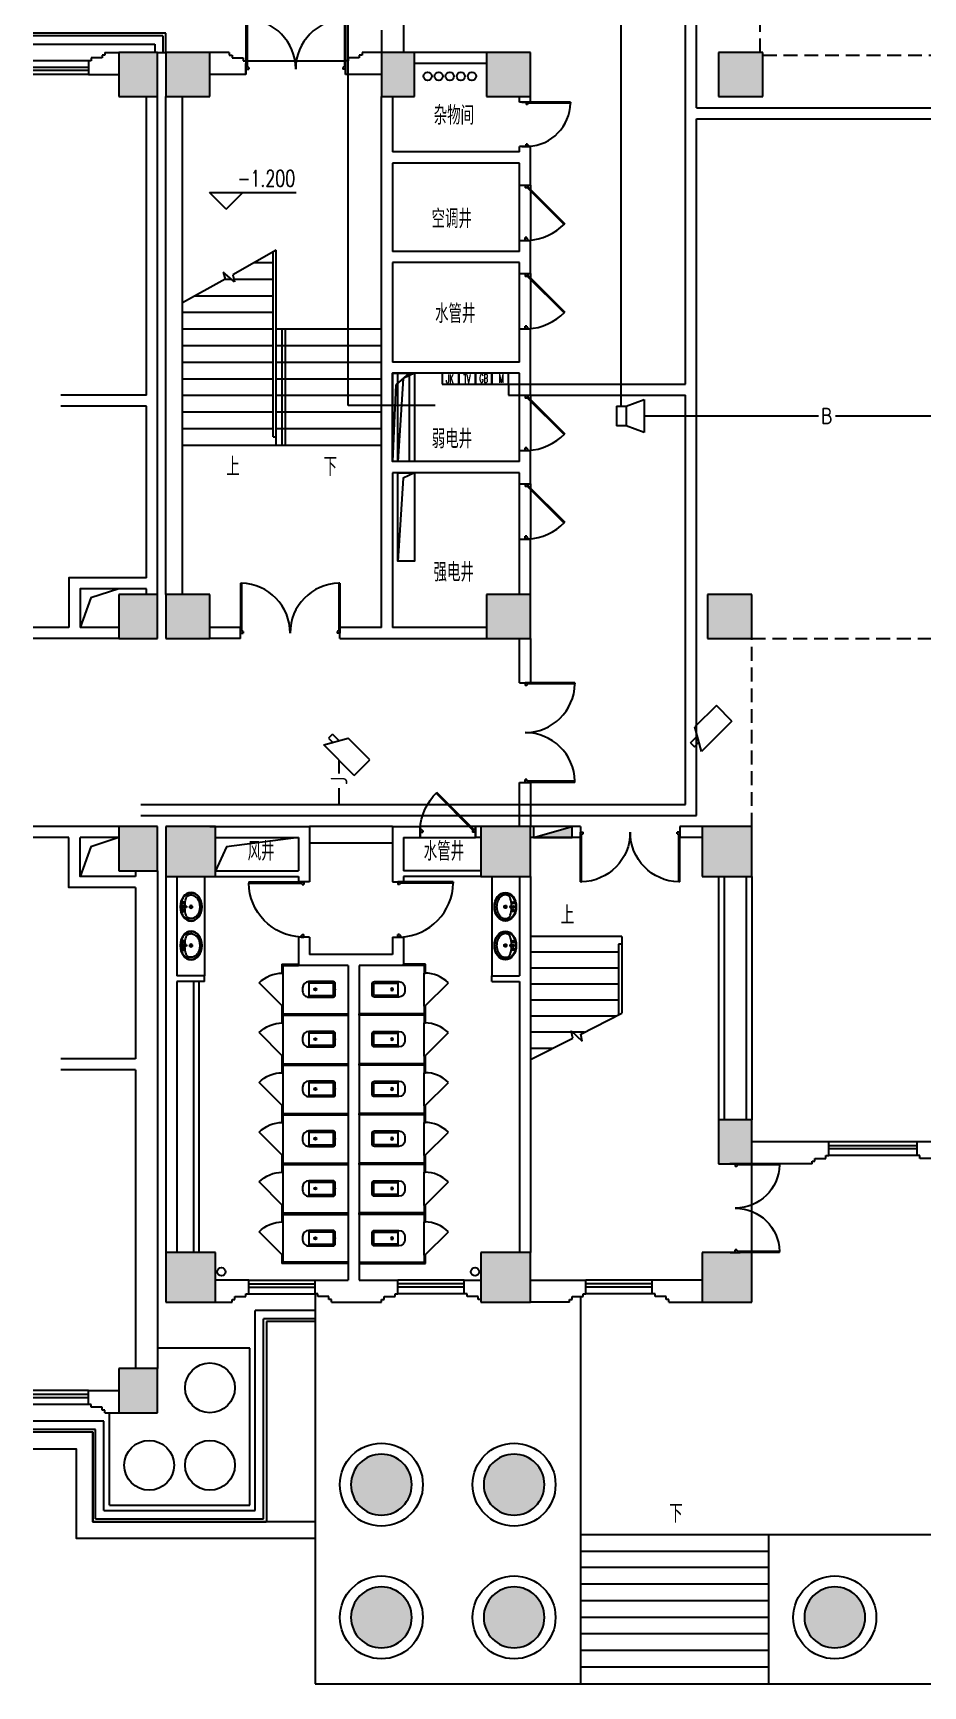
# Model space of a CAD drawing. Extents: x 190999 to 834799, y -200814 to 215286.
# Drawn here: x 686949 to 703043, y 56064 to 85954 of the extents above; entities that cross this region are included whole.
import ezdxf
from ezdxf.enums import TextEntityAlignment as Align

# ---------------------------------------------------------------- set-up
doc = ezdxf.new("R2010")
doc.units = 0
doc.header["$LTSCALE"] = 1000
doc.header["$MEASUREMENT"] = 0
doc.linetypes.add('HIDDEN', pattern=[0.375, 0.25, -0.125])
for name, color, linetype in [('00-EQUIP', 3, 'Continuous'), ('00-SIG_TEXT', 7, 'Continuous'), ('00-WIRE-4', 6, 'Continuous'), ('A-卫生间', 250, 'Continuous'), ('A-墙线', 2, 'Continuous'), ('A-外包装修', 250, 'Continuous'), ('A-外窗', 145, 'Continuous'), ('A-门', 167, 'Continuous'), ('COLUMN', 2, 'Continuous'), ('DIM_ELEV', 3, 'Continuous'), ('DIM_SYMB', 3, 'Continuous'), ('EQUIP_消火栓', 6, 'Continuous'), ('PUB_HATCH', 250, 'Continuous'), ('PUB_TEXT', 7, 'Continuous'), ('STAIR', 5, 'Continuous'), ('屋面排水', 7, 'Continuous'), ('房间名称', 7, 'Continuous'), ('桥架', 1, 'Continuous'), ('洞口线', 177, 'Continuous'), ('电井开洞', 6, 'Continuous'), ('雨水管', 3, 'Continuous')]:
    doc.layers.add(name, color=color, linetype=linetype)
doc.styles.add('-GBCBIGGBENOR', font='GBENOR.shx', dxfattribs={"bigfont": 'GBCBIG.shx'})
doc.styles.add('_COMPLEX', font='COMPLEX.shx', dxfattribs={"width": 0.5})
doc.styles.add('_TCH_DIM', font='SIMPLEX', dxfattribs={"bigfont": 'GBCBIG'})
doc.styles.get("Standard").update_dxf_attribs({"font": 'simhei.ttf'})

# ---------------------------------------------------------------- blocks, each defined once
blk = doc.blocks.new('lt1f')
at = {"layer": 'STAIR'}
for p, q in [((1690, 1950), (1825, 1950)), ((1690, 1950), (1690, 300)), ((1825, 1950), (3076, 1950)), ((1825, 1950), (3076, 1950)), ((1825, 1950), (1825, 1890)), ((1825, 1890), (3107, 1890)), ((1970, 1890), (1970, 300)), ((2260, 1890), (2260, 300)), ((2550, 1890), (2550, 300)), ((2840, 1890), (2840, 300)), ((3454, 1205), (3076, 1950)), ((3130, 1844), (3130, 300)), ((3394, 1035), (3578, 1231)), ((3420, 1273), (3420, 1062)), ((3578, 1231), (3454, 1205)), ((3527, 1063), (3394, 1035)), ((3420, 1040), (3420, 300)), ((3914, 300), (3527, 1063)), ((3710, 701), (3710, 300)), ((1690, 300), (3914, 300))]:
    blk.add_line(p, q, dxfattribs=at)
blk = doc.blocks.new('m1800')
at = {"layer": 'A-墙线'}
for p, q in [((-900, -100), (-900, 100)), ((900, -100), (900, 100))]:
    blk.add_line(p, q, dxfattribs=at)
at = {"layer": 'A-门'}
for p, q in [((-900, 900), (-900, 0)), ((-900, 900), (-880, 900)), ((-880, 900), (-880, 50)), ((880, 900), (880, 50)), ((900, 900), (880, 900)), ((900, 900), (900, 0)), ((-900, 50), (-870, 50)), ((-900, 0), (-850, 0)), ((-870, 50), (-870, 30)), ((-870, 30), (-850, 30)), ((-850, 30), (-850, 0)), ((850, 30), (850, 0)), ((870, 30), (850, 30)), ((900, 0), (850, 0)), ((870, 50), (870, 30)), ((900, 50), (870, 50))]:
    blk.add_line(p, q, dxfattribs=at)
for centre, start, end in [((-900, 0), 0, 88.7267), ((900, 0), 91.2733, 180)]:
    blk.add_arc(centre, 900, start, end, dxfattribs=at)
blk = doc.blocks.new('m1000')
at = {"layer": 'A-墙线'}
for p, q in [((0, 0), (0, 200)), ((1000, 0), (1000, 200))]:
    blk.add_line(p, q, dxfattribs=at)
at = {"layer": 'A-门'}
for p, q in [((0, 1100), (0, 100)), ((0, 1100), (20, 1100)), ((20, 1100), (20, 150)), ((0, 150), (30, 150)), ((0, 100), (50, 100)), ((30, 150), (30, 130)), ((30, 130), (50, 130)), ((50, 130), (50, 100)), ((950, 130), (950, 100)), ((970, 130), (950, 130)), ((1000, 100), (950, 100)), ((970, 150), (970, 130)), ((1000, 150), (970, 150)), ((1000, 150), (1000, 100))]:
    blk.add_line(p, q, dxfattribs=at)
blk.add_arc((0, 100), 1000, 2.866, 88.854, dxfattribs=at)
blk = doc.blocks.new('手盆')
at = {"layer": 'A-卫生间'}
for p, q in [((113, 12), (46, 16)), ((160, 0), (235, 0)), ((198, -37), (198, 38)), ((113, -11), (46, -16))]:
    blk.add_line(p, q, dxfattribs=at)
for centre, major_axis, ratio, start_param, end_param in [((198, 0), (0, 259), 0.763797, 3.141593, 9.424778), ((194, 0), (0, 259), 0.413212, 0.351725, 1.519021), ((106, 0), (0, 13.9), 0.9, 3.760941, 5.663837), ((194, 0), (0, 259), 0.413212, 1.620217, 2.789865)]:
    blk.add_ellipse(centre, major_axis=major_axis, ratio=ratio, start_param=start_param, end_param=end_param, dxfattribs=at)
for centre, major_axis in [((46, 0), (0, 15.8)), ((56, 71), (0, 20.6)), ((56, 71), (0, 15.6)), ((198, 0), (0, 23.4)), ((56, -71), (0, 20.6)), ((56, -71), (0, 15.6))]:
    blk.add_ellipse(centre, major_axis=major_axis, ratio=0.9, dxfattribs=at)
for points, knots in [([(198, -249), (204, -249), (211, -249), (228, -246), (239, -243), (260, -236), (270, -231), (290, -218), (299, -211), (317, -194), (325, -185), (340, -164), (347, -153), (360, -129), (365, -116), (374, -90), (378, -76), (383, -48), (385, -34), (387, -5), (387, 9), (385, 38), (383, 52), (377, 80), (373, 94), (364, 120), (358, 133), (345, 156), (338, 167), (323, 187), (314, 197), (296, 213), (287, 220), (267, 232), (257, 237), (236, 244), (225, 247), (204, 249), (193, 249), (171, 247), (161, 245), (140, 237), (129, 232), (110, 221), (100, 213), (82, 197), (74, 188), (58, 168), (51, 157), (38, 133), (32, 121), (23, 95), (19, 81), (13, 53), (11, 39), (9, 10), (9, -4), (10, -33), (12, -47), (18, -75), (21, -89), (30, -115), (36, -128), (48, -152), (55, -163), (70, -184), (78, -193), (96, -210), (105, -218), (125, -230), (135, -235), (156, -243), (167, -246), (184, -249), (191, -249), (198, -249)], [0, 0, 0, 0, 0.105369, 0.105369, 0.278747, 0.278747, 0.452125, 0.452125, 0.625504, 0.625504, 0.798882, 0.798882, 0.97226, 0.97226, 1.145639, 1.145639, 1.319017, 1.319017, 1.492395, 1.492395, 1.665774, 1.665774, 1.839152, 1.839152, 2.01253, 2.01253, 2.185909, 2.185909, 2.359287, 2.359287, 2.532665, 2.532665, 2.706044, 2.706044, 2.879422, 2.879422, 3.0528, 3.0528, 3.226179, 3.226179, 3.399557, 3.399557, 3.572935, 3.572935, 3.746313, 3.746313, 3.919692, 3.919692, 4.09307, 4.09307, 4.266448, 4.266448, 4.439827, 4.439827, 4.613205, 4.613205, 4.786583, 4.786583, 4.959962, 4.959962, 5.13334, 5.13334, 5.306718, 5.306718, 5.480097, 5.480097, 5.653475, 5.653475, 5.826853, 5.826853, 6.000232, 6.000232, 6.17361, 6.17361, 6.283185, 6.283185, 6.283185, 6.283185]), ([(119, -185), (121, -187), (123, -188), (130, -193), (135, -196), (146, -202), (152, -205), (163, -209), (169, -210), (180, -213), (186, -214), (194, -214), (196, -214), (198, -214), (204, -214), (209, -214), (222, -212), (229, -210), (241, -206), (245, -204), (254, -200), (259, -197), (269, -191), (275, -187), (286, -178), (291, -173), (300, -162), (304, -158), (314, -145), (319, -137), (327, -123), (329, -118), (334, -107), (336, -101), (341, -89), (343, -83), (346, -71), (348, -64), (351, -49), (352, -40), (354, -22), (355, -13), (355, 5), (355, 14), (354, 32), (352, 41), (349, 58), (348, 66), (343, 81), (341, 89), (335, 104), (332, 111), (326, 125), (322, 132), (314, 144), (310, 150), (301, 162), (296, 167), (287, 177), (281, 181), (272, 189), (267, 192), (256, 199), (250, 202), (238, 207), (233, 209), (223, 211), (217, 212), (205, 214), (198, 214), (186, 213), (181, 213), (171, 211), (166, 210), (151, 205), (141, 200), (128, 191), (123, 188), (119, 185)], [5.740897, 5.740897, 5.740897, 5.740897, 5.780874, 5.780874, 5.896829, 5.896829, 6.012784, 6.012784, 6.128739, 6.128739, 6.240697, 6.240697, 6.283185, 6.283185, 6.283185, 6.399826, 6.399826, 6.5409, 6.5409, 6.634, 6.634, 6.7271, 6.7271, 6.852188, 6.852188, 6.977276, 6.977276, 7.077377, 7.077377, 7.229977, 7.229977, 7.317389, 7.317389, 7.404801, 7.404801, 7.497094, 7.497094, 7.589386, 7.589386, 7.712334, 7.712334, 7.835281, 7.835281, 7.958228, 7.958228, 8.081175, 8.081175, 8.194983, 8.194983, 8.30879, 8.30879, 8.422598, 8.422598, 8.537599, 8.537599, 8.6526, 8.6526, 8.767602, 8.767602, 8.884432, 8.884432, 8.982435, 8.982435, 9.119467, 9.119467, 9.224191, 9.224191, 9.328914, 9.328914, 9.470087, 9.470087, 9.571187, 9.571187, 9.672288, 9.672288, 9.874489, 9.874489, 9.967059, 9.967059, 9.967059, 9.967059])]:
    blk.add_open_spline(points, degree=3, knots=knots, dxfattribs=at)
blk.add_point((46, 0), dxfattribs=at)
blk = doc.blocks.new('bfm01')
at = {"layer": 'A-墙线'}
for p, q in [((-200, 0), (0, 0)), ((-200, -1000), (0, -1000))]:
    blk.add_line(p, q, dxfattribs=at)
at = {"layer": 'A-门'}
for p, q in [((-200, -1000), (-200, 0)), ((-100, 0), (-100, -50)), ((-70, -50), (-100, -50)), ((-50, -30), (-70, -30)), ((-70, -30), (-70, -50)), ((-64, -44), (-50, -30)), ((-64, -44), (603, -711)), ((-50, 0), (-50, -30)), ((-50, -30), (617, -697)), ((0, 0), (0, -1000)), ((-70, -950), (-100, -950)), ((-100, -1000), (-100, -950)), ((-50, -1000), (-100, -1000)), ((-70, -970), (-70, -950)), ((-50, -970), (-70, -970)), ((-50, -1000), (-50, -970))]:
    blk.add_line(p, q, dxfattribs=at)
blk.add_arc((-100, 0), 1000, 272.866, 315.8103, dxfattribs=at)
blk = doc.blocks.new('$TwtSys$00000434')
for p, q in [((-0.5, 0.5), (-0.5, -0.5)), ((-0.5, -0.5), (0.5, 0.5)), ((0.5, 0.5), (-0.5, 0.5)), ((0.5, -0.5), (0.5, 0.5)), ((-0.5, -0.5), (0.5, -0.5))]:
    blk.add_line(p, q)
blk.add_solid([(0.5, -0.5), (0.5, 0.5), (-0.5, -0.5)])
blk = doc.blocks.new('$lvtry$00000200')
for p, q in [((-140, -40, 0), (-140, -480, 0)), ((-110, -40, 0), (-110, -470, 0)), ((100, 0, 0), (-100, 0, 0)), ((100, -30, 0), (-100, -30, 0)), ((110, -470, 0), (110, -40, 0)), ((140, -480, 0), (140, -40, 0)), ((140, -470, 0), (-140, -470, 0)), ((-30, -590, 0), (30, -590, 0))]:
    blk.add_line(p, q)
blk.add_circle((0, -359, 0), 20)
for centre, radius, start, end in [((-100, -40, 0), 40, 90, 180), ((-100, -40, 0), 10, 90, 180), ((100, -40, 0), 40, 0, 90), ((100, -40, 0), 10, 0, 90), ((-30, -480, 0), 110, 180, 270), ((30, -480, 0), 110, 270, 0)]:
    blk.add_arc(centre, radius, start, end)
blk.add_point((0, 0))
blk = doc.blocks.new('$DorLib2D$00000114')
at = {"color": 0}
blk.add_line((0.5, 0), (-0.207, 0.707), dxfattribs=at)
blk.add_arc((0.5, 0), 1, 135, 180, dxfattribs=at)
blk = doc.blocks.new('_LINKPT1')
at = {"color": 0}
blk.add_line((0, 0), (0, 0), dxfattribs=at)
blk = doc.blocks.new('_I71UQN')
for p, q in [((-0.837, 0.1), (-0.609, 0.1)), ((-0.837, -0.1), (-0.837, 0.1)), ((-0.78, 0.4), (-0.323, -0.4)), ((0.78, 0.4), (-0.78, 0.4)), ((0.78, 0.4), (0.78, -0.4)), ((-0.837, -0.1), (-0.494, -0.1)), ((0.78, -0.4), (-0.323, -0.4))]:
    blk.add_line(p, q)
at = {"xscale": 0.002, "yscale": 0.002, "zscale": 0.002}
for p in [(0, 0.4), (0.78, 0), (0, -0.4)]:
    blk.add_blockref('_LINKPT1', p, dxfattribs=at)
at = {"flags": 9}
blk.add_attdef('A', (0, 0), '', height=0.00002, dxfattribs=at)
blk = doc.blocks.new('OS28WV87')
for p, q in [((0.35, 0.35), (1, 0.6)), ((1, 0.6), (1, -0.6)), ((0, 0.35), (0, -0.35)), ((0, 0.35), (0.35, 0.35)), ((0.35, 0.35), (0.35, -0.35)), ((0.35, -0.35), (0, -0.35)), ((1, -0.6), (0.35, -0.35))]:
    blk.add_line(p, q)
at = {"xscale": 0.002, "yscale": 0.002, "zscale": 0.002}
for p in [(0, 0), (0.175, 0.35), (1, 0), (0.175, -0.35)]:
    blk.add_blockref('_LINKPT1', p, dxfattribs=at)
at = {"flags": 9}
blk.add_attdef('A', (0, 0), '', height=0.00002, dxfattribs=at)
blk = doc.blocks.new('A$C7B8A24CE')
at = {"layer": '桥架'}
for p, q in [((300, 1600), (64, 1388)), ((64, 1388), (0, 0))]:
    blk.add_line(p, q, dxfattribs=at)
blk.add_lwpolyline([(300, 0), (0, 0), (0, 1600), (300, 1600)], close=True, dxfattribs=at)

msp = doc.modelspace()

# ---------------------------------------------------------------- hatches: boundary and pattern name
at = {"layer": 'PUB_HATCH'}
for points in [[(689198.5, 85603.7), (688498.5, 85603.7), (688498.5, 84803.7), (689198.5, 84803.7)], [(690148.5, 85603.7), (689348.5, 85603.7), (689348.5, 84803.7), (690148.5, 84803.7)], [(693848.5, 85603.7), (693248.5, 85603.7), (693248.5, 84803.7), (693848.5, 84803.7)], [(695948.5, 85603.7), (695148.5, 85603.7), (695148.5, 84803.7), (695948.5, 84803.7)], [(700148.5, 85603.7), (699348.5, 85603.7), (699348.5, 84803.7), (700148.5, 84803.7)], [(689198.5, 75803.7), (688498.5, 75803.7), (688498.5, 75003.7), (689198.5, 75003.7)], [(690148.5, 75803.7), (689348.5, 75803.7), (689348.5, 75003.7), (690148.5, 75003.7)], [(695948.5, 75803.7), (695148.5, 75803.7), (695148.5, 75003.7), (695948.5, 75003.7)], [(699948.5, 75003.7), (699948.5, 75803.7), (699148.5, 75803.7), (699148.5, 75003.7)], [(689198.5, 71603.7), (688498.5, 71603.7), (688498.5, 70803.7), (689198.5, 70803.7)], [(690248.5, 71603.7), (689348.5, 71603.7), (689348.5, 70703.7), (690248.5, 70703.7)], [(695948.5, 71603.7), (695048.5, 71603.7), (695048.5, 70703.7), (695948.5, 70703.7)], [(699948.5, 71603.7), (699048.5, 71603.7), (699048.5, 70703.7), (699948.5, 70703.7)], [(699948.5, 66303.7), (699348.5, 66303.7), (699348.5, 65503.7), (699948.5, 65503.7)], [(690248.5, 63903.7), (689348.5, 63903.7), (689348.5, 63003.7), (690248.5, 63003.7)], [(695948.5, 63903.7), (695048.5, 63903.7), (695048.5, 63003.7), (695948.5, 63003.7)], [(699948.5, 63903.7), (699048.5, 63903.7), (699048.5, 63003.7), (699948.5, 63003.7)], [(689198.5, 61803.7), (688498.5, 61803.7), (688498.5, 61003.7), (689198.5, 61003.7)], [(692698.5, 59703.7, 1), (693798.5, 59703.7, 1)], [(696198.5, 59703.7, 1), (695098.5, 59703.7, 1)], [(692698.5, 57303.7, 1), (693798.5, 57303.7, 1)], [(695098.5, 57303.7, 1), (696198.5, 57303.7, 1)], [(700898.5, 57303.7, 1), (701998.5, 57303.7, 1)]]:
    msp.add_hatch(color=256, dxfattribs=at).paths.add_polyline_path(points)

# ---------------------------------------------------------------- linework, layer by layer
at = {"layer": '00-EQUIP'}
for points in [[(694348.5, 79603.7), (694648.5, 79603.7), (694648.5, 79803.7), (694348.5, 79803.7)], [(694648.5, 79603.7), (694948.5, 79603.7), (694948.5, 79803.7), (694648.5, 79803.7)], [(694948.5, 79603.7), (695248.5, 79603.7), (695248.5, 79803.7), (694948.5, 79803.7)], [(695248.5, 79603.7), (695548.5, 79603.7), (695548.5, 79803.7), (695248.5, 79803.7)]]:
    msp.add_lwpolyline(points, close=True, dxfattribs=at)
at = {"layer": '00-WIRE-4'}
for p, q in [((692648.5, 79221.3), (692648.5, 87773.7)), ((697586, 79203.7), (697586, 86433.8)), ((694222.6, 79221.3), (692648.5, 79221.3)), ((701154.1, 79028.7), (697998.5, 79028.7)), ((704136, 79028.7), (701459.1, 79028.7)), ((692481.9, 72803.7), (692481.9, 72565.6)), ((692481.9, 72300.3), (692481.9, 72003.7))]:
    msp.add_line(p, q, dxfattribs=at)
at = {"layer": 'A-卫生间', "linetype": 'HIDDEN'}
for p, q in [((700098.5, 85603.7), (700098.5, 91803.7)), ((700148.5, 85553.7), (704520.6, 85553.7)), ((699948.5, 71603.7), (699948.5, 75003.7)), ((699948.5, 75003.7), (704520.6, 75003.7))]:
    msp.add_line(p, q, dxfattribs=at)
at = {"layer": 'A-卫生间'}
for p, q in [((693448.5, 71603.7), (691948.5, 71603.7)), ((693448.5, 71303.7), (691948.5, 71303.7)), ((690048.5, 70703.7), (690048.5, 68903.7)), ((695248.5, 70703.7), (695248.5, 68903.7)), ((691448.5, 69116.2), (691448.5, 68953.7)), ((691448.5, 69116.2), (691748.5, 69116.2)), ((691473.5, 68953.7), (691473.5, 69091.2)), ((691473.5, 69091.2), (691748.5, 69091.2)), ((691748.5, 69116.2), (691748.5, 69091.2)), ((694048.5, 69116.2), (693648.5, 69116.2)), ((693648.5, 69091.2), (693648.5, 69116.2)), ((694023.5, 69091.2), (693648.5, 69091.2)), ((694023.5, 69091.2), (694023.5, 68953.7)), ((694048.5, 68953.7), (694048.5, 69116.2)), ((689848.5, 68803.7), (689848.5, 63903.7)), ((689948.5, 68803.7), (689948.5, 63903.7)), ((691448.5, 68953.7), (691473.5, 68953.7)), ((694023.5, 68953.7), (694048.5, 68953.7)), ((691473.5, 68353.7), (691448.5, 68353.7)), ((691448.5, 68353.7), (691448.5, 68191.2)), ((691448.5, 68191.2), (691448.5, 68053.7)), ((691473.5, 68216.2), (691473.5, 68353.7)), ((691473.5, 68216.2), (692648.5, 68216.2)), ((691473.5, 68053.7), (691473.5, 68191.2)), ((691473.5, 68191.2), (692648.5, 68191.2)), ((692648.5, 68216.2), (692648.5, 68191.2)), ((694023.5, 68216.2), (692848.5, 68216.2)), ((692848.5, 68191.2), (692848.5, 68216.2)), ((694023.5, 68191.2), (692848.5, 68191.2)), ((694048.5, 68353.7), (694023.5, 68353.7)), ((694023.5, 68353.7), (694023.5, 68216.2)), ((694023.5, 68191.2), (694023.5, 68053.7)), ((694048.5, 68191.2), (694048.5, 68353.7)), ((694048.5, 68053.7), (694048.5, 68191.2)), ((691448.5, 68053.7), (691473.5, 68053.7)), ((694023.5, 68053.7), (694048.5, 68053.7)), ((691473.5, 67453.7), (691448.5, 67453.7)), ((691448.5, 67453.7), (691448.5, 67291.2)), ((691448.5, 67291.2), (691448.5, 67153.7)), ((691473.5, 67316.2), (691473.5, 67453.7)), ((691473.5, 67316.2), (692648.5, 67316.2)), ((691473.5, 67153.7), (691473.5, 67291.2)), ((691473.5, 67291.2), (692648.5, 67291.2)), ((692648.5, 67316.2), (692648.5, 67291.2)), ((694023.5, 67316.2), (692848.5, 67316.2)), ((692848.5, 67291.2), (692848.5, 67316.2)), ((694023.5, 67291.2), (692848.5, 67291.2)), ((694048.5, 67453.7), (694023.5, 67453.7)), ((694023.5, 67453.7), (694023.5, 67316.2)), ((694023.5, 67291.2), (694023.5, 67153.7)), ((694048.5, 67291.2), (694048.5, 67453.7)), ((694048.5, 67153.7), (694048.5, 67291.2)), ((691448.5, 67153.7), (691473.5, 67153.7)), ((694023.5, 67153.7), (694048.5, 67153.7)), ((691473.5, 66553.7), (691448.5, 66553.7)), ((691448.5, 66553.7), (691448.5, 66391.2)), ((691448.5, 66391.2), (691448.5, 66253.7)), ((691473.5, 66416.2), (691473.5, 66553.7)), ((691473.5, 66416.2), (692648.5, 66416.2)), ((691473.5, 66391.2), (692648.5, 66391.2)), ((691473.5, 66253.7), (691473.5, 66391.2)), ((692648.5, 66416.2), (692648.5, 66391.2)), ((694023.5, 66416.2), (692848.5, 66416.2)), ((692848.5, 66391.2), (692848.5, 66416.2)), ((694023.5, 66391.2), (692848.5, 66391.2)), ((694048.5, 66553.7), (694023.5, 66553.7)), ((694023.5, 66553.7), (694023.5, 66416.2)), ((694023.5, 66391.2), (694023.5, 66253.7)), ((694048.5, 66391.2), (694048.5, 66553.7)), ((694048.5, 66253.7), (694048.5, 66391.2)), ((691448.5, 66253.7), (691473.5, 66253.7)), ((694023.5, 66253.7), (694048.5, 66253.7)), ((691473.5, 65653.7), (691448.5, 65653.7)), ((691448.5, 65653.7), (691448.5, 65491.2)), ((691448.5, 65491.2), (691448.5, 65353.7)), ((691473.5, 65516.2), (691473.5, 65653.7)), ((691473.5, 65516.2), (692648.5, 65516.2)), ((691473.5, 65491.2), (692648.5, 65491.2)), ((691473.5, 65353.7), (691473.5, 65491.2)), ((692648.5, 65516.2), (692648.5, 65491.2)), ((694023.5, 65516.2), (692848.5, 65516.2)), ((692848.5, 65491.2), (692848.5, 65516.2)), ((694023.5, 65491.2), (692848.5, 65491.2)), ((694048.5, 65653.7), (694023.5, 65653.7)), ((694023.5, 65653.7), (694023.5, 65516.2)), ((694023.5, 65491.2), (694023.5, 65353.7)), ((694048.5, 65491.2), (694048.5, 65653.7)), ((694048.5, 65353.7), (694048.5, 65491.2)), ((691448.5, 65353.7), (691473.5, 65353.7)), ((694023.5, 65353.7), (694048.5, 65353.7)), ((691473.5, 64753.7), (691448.5, 64753.7)), ((691448.5, 64753.7), (691448.5, 64591.2)), ((691448.5, 64591.2), (691448.5, 64453.7)), ((691473.5, 64616.2), (691473.5, 64753.7)), ((691473.5, 64616.2), (692648.5, 64616.2)), ((691473.5, 64453.7), (691473.5, 64591.2)), ((691473.5, 64591.2), (692648.5, 64591.2)), ((692648.5, 64616.2), (692648.5, 64591.2)), ((694023.5, 64616.2), (692848.5, 64616.2)), ((692848.5, 64591.2), (692848.5, 64616.2)), ((694023.5, 64591.2), (692848.5, 64591.2)), ((694048.5, 64753.7), (694023.5, 64753.7)), ((694023.5, 64753.7), (694023.5, 64616.2)), ((694023.5, 64591.2), (694023.5, 64453.7)), ((694048.5, 64591.2), (694048.5, 64753.7)), ((694048.5, 64453.7), (694048.5, 64591.2)), ((691448.5, 64453.7), (691473.5, 64453.7)), ((694023.5, 64453.7), (694048.5, 64453.7)), ((691473.5, 63853.7), (691448.5, 63853.7)), ((691448.5, 63853.7), (691448.5, 63703.7)), ((692648.5, 63703.7), (691448.5, 63703.7)), ((691473.5, 63728.7), (691473.5, 63853.7)), ((692648.5, 63728.7), (691473.5, 63728.7)), ((692648.5, 63703.7), (692648.5, 63728.7)), ((692848.5, 63728.7), (694023.5, 63728.7)), ((692848.5, 63728.7), (692848.5, 63703.7)), ((692848.5, 63703.7), (694048.5, 63703.7)), ((694048.5, 63853.7), (694023.5, 63853.7)), ((694023.5, 63853.7), (694023.5, 63728.7)), ((694048.5, 63703.7), (694048.5, 63853.7))]:
    msp.add_line(p, q, dxfattribs=at)
at = {"layer": 'A-墙线'}
for p, q in [((693648.5, 86303.7), (693648.5, 85603.7)), ((693248.5, 86003.7), (693248.5, 85603.7)), ((687998.5, 85503.7), (687998.5, 85453.7)), ((688198.5, 85503.7), (687998.5, 85503.7)), ((688198.5, 85553.7), (688198.5, 85503.7)), ((688248.5, 85553.7), (688198.5, 85553.7)), ((688248.5, 85603.7), (688498.5, 85603.7)), ((688248.5, 85603.7), (688248.5, 85553.7)), ((690498.5, 85603.7), (690148.5, 85603.7)), ((690498.5, 85603.7), (690498.5, 85553.7)), ((690498.5, 85553.7), (690548.5, 85553.7)), ((690548.5, 85553.7), (690548.5, 85503.7)), ((690548.5, 85503.7), (690748.5, 85503.7)), ((690748.5, 85503.7), (690748.5, 85453.7)), ((692848.5, 85503.7), (692648.5, 85503.7)), ((692648.5, 85503.7), (692648.5, 85453.7)), ((692848.5, 85553.7), (692848.5, 85503.7)), ((692898.5, 85553.7), (692848.5, 85553.7)), ((693248.5, 85603.7), (692898.5, 85603.7)), ((692898.5, 85603.7), (692898.5, 85553.7)), ((695148.5, 85603.7), (693848.5, 85603.7)), ((687998.5, 85453.7), (687948.5, 85453.7)), ((687948.5, 85453.7), (687948.5, 85203.7)), ((687948.5, 85203.7), (688498.5, 85203.7)), ((690798.5, 85203.7), (690148.5, 85203.7)), ((690748.5, 85453.7), (690798.5, 85453.7)), ((690798.5, 85453.7), (690798.5, 85203.7)), ((692648.5, 85453.7), (692598.5, 85453.7)), ((692598.5, 85453.7), (692598.5, 85203.7)), ((693248.5, 85203.7), (692598.5, 85203.7)), ((695148.5, 85403.7), (693848.5, 85403.7)), ((688998.5, 79403.7), (688998.5, 84803.7)), ((689198.5, 75803.7), (689198.5, 84803.7)), ((689348.5, 75803.7), (689348.5, 84803.7)), ((689648.5, 75803.7), (689648.5, 84803.7)), ((693248.5, 75203.7), (693248.5, 84803.7)), ((693448.5, 84803.7), (693448.5, 83803.7)), ((695748.5, 84703.7), (695748.5, 84803.7)), ((695948.5, 84703.7), (695748.5, 84703.7)), ((695948.5, 84703.7), (695948.5, 84803.7)), ((695748.5, 83803.7), (693448.5, 83803.7)), ((695748.5, 83803.7), (695748.5, 83903.7)), ((695948.5, 83903.7), (695748.5, 83903.7)), ((695948.5, 83203.7), (695948.5, 83903.7)), ((693448.5, 83603.7), (693448.5, 82003.7)), ((695748.5, 83603.7), (693448.5, 83603.7)), ((695748.5, 83203.7), (695748.5, 83603.7)), ((695748.5, 82003.7), (695748.5, 82203.7)), ((695948.5, 81603.7), (695948.5, 82203.7)), ((695748.5, 82003.7), (693448.5, 82003.7)), ((693448.5, 81803.7), (693448.5, 80003.7)), ((695748.5, 81803.7), (693448.5, 81803.7)), ((695748.5, 81603.7), (695748.5, 81803.7)), ((695748.5, 80003.7), (695748.5, 80603.7)), ((695948.5, 79403.7), (695948.5, 80603.7)), ((695748.5, 80003.7), (693448.5, 80003.7)), ((693448.5, 79803.7), (693448.5, 78203.7)), ((695748.5, 79803.7), (693448.5, 79803.7)), ((695748.5, 79403.7), (695748.5, 79803.7)), ((688998.5, 79403.7), (687448.5, 79403.7)), ((688998.5, 79203.7), (687448.5, 79203.7)), ((688998.5, 76103.7), (688998.5, 79203.7)), ((695748.5, 78203.7), (695748.5, 78403.7)), ((695948.5, 77803.7), (695948.5, 78403.7)), ((695748.5, 78203.7), (693448.5, 78203.7)), ((693448.5, 78003.7), (693448.5, 75203.7)), ((695748.5, 78003.7), (693448.5, 78003.7)), ((695748.5, 77803.7), (695748.5, 78003.7)), ((695748.5, 75803.7), (695748.5, 76803.7)), ((695948.5, 75803.7), (695948.5, 76803.7)), ((688998.5, 75803.7), (688998.5, 75903.7)), ((687598.5, 75203.7), (686948.5, 75203.7)), ((688498.5, 75203.7), (687798.5, 75203.7)), ((690698.5, 75203.7), (690148.5, 75203.7)), ((693248.5, 75203.7), (692498.5, 75203.7)), ((695148.5, 75203.7), (693448.5, 75203.7)), ((688498.5, 75003.7), (686948.5, 75003.7)), ((690698.5, 75003.7), (690148.5, 75003.7)), ((692498.5, 75003.7), (695148.5, 75003.7)), ((695748.5, 74203.7), (695748.5, 75003.7)), ((695948.5, 75003.7), (695948.5, 74203.7)), ((695748.5, 71603.7), (695748.5, 72403.7)), ((695948.5, 72403.7), (695948.5, 71603.7)), ((688498.5, 71603.7), (686948.5, 71603.7)), ((690148.5, 71603.7), (691948.5, 71603.7)), ((691948.5, 71603.7), (691948.5, 70603.7)), ((693448.5, 71603.7), (693448.5, 70603.7)), ((693448.5, 71603.7), (693948.5, 71603.7)), ((693948.5, 71603.7), (693948.5, 71403.7)), ((695048.5, 71603.7), (694948.5, 71603.7)), ((694948.5, 71603.7), (694948.5, 71403.7)), ((696848.5, 71603.7), (695948.5, 71603.7)), ((699048.5, 71603.7), (698648.5, 71603.7)), ((687598.5, 71403.7), (686948.5, 71403.7)), ((688498.5, 71403.7), (687798.5, 71403.7)), ((690248.5, 71403.7), (691748.5, 71403.7)), ((691748.5, 71403.7), (691748.5, 70803.7)), ((693648.5, 71403.7), (693648.5, 70803.7)), ((693648.5, 71403.7), (693948.5, 71403.7)), ((695048.5, 71403.7), (694948.5, 71403.7)), ((696848.5, 71403.7), (695948.5, 71403.7)), ((699048.5, 71403.7), (698648.5, 71403.7)), ((688798.5, 70803.7), (688798.5, 70703.7)), ((689198.5, 70803.7), (689198.5, 61803.7)), ((689348.5, 70703.7), (689348.5, 63903.7)), ((689548.5, 70703.7), (689548.5, 68903.7)), ((690248.5, 70803.7), (691748.5, 70803.7)), ((690248.5, 70703.7), (691748.5, 70703.7)), ((691748.5, 70703.7), (691748.5, 70603.7)), ((695048.5, 70803.7), (693648.5, 70803.7)), ((693648.5, 70703.7), (693648.5, 70603.7)), ((695048.5, 70703.7), (693648.5, 70703.7)), ((695748.5, 70703.7), (695748.5, 68903.7)), ((695948.5, 70703.7), (695948.5, 63903.7)), ((699348.5, 70703.7), (699348.5, 66303.7)), ((699448.5, 70703.7), (699448.5, 66303.7)), ((699848.5, 70703.7), (699848.5, 66303.7)), ((699948.5, 70703.7), (699948.5, 66303.7)), ((688798.5, 70503.7), (688798.5, 67403.7)), ((691748.5, 69603.7), (691748.5, 69091.2)), ((691948.5, 69603.7), (691948.5, 69291.2)), ((693448.5, 69603.7), (693448.5, 69291.2)), ((693648.5, 69603.7), (693648.5, 69091.2)), ((692648.5, 69091.2), (691748.5, 69091.2)), ((693448.5, 69291.2), (691948.5, 69291.2)), ((692648.5, 69091.2), (692648.5, 63403.7)), ((692848.5, 69091.2), (692848.5, 63403.7)), ((693648.5, 69091.2), (692848.5, 69091.2)), ((690048.5, 68903.7), (689548.5, 68903.7)), ((689548.5, 68803.7), (689548.5, 63903.7)), ((690048.5, 68803.7), (689548.5, 68803.7)), ((690048.5, 68803.7), (690048.5, 68903.7)), ((695248.5, 68903.7), (695748.5, 68903.7)), ((695248.5, 68803.7), (695248.5, 68903.7)), ((695248.5, 68803.7), (695748.5, 68803.7)), ((695748.5, 68803.7), (695748.5, 63903.7)), ((688798.5, 67403.7), (687448.5, 67403.7)), ((688798.5, 67203.7), (687448.5, 67203.7)), ((688798.5, 67203.7), (688798.5, 61803.7)), ((701338.3, 65903.7), (699948.5, 65903.7)), ((701338.3, 65653.7), (701338.3, 65903.7)), ((704470.6, 65903.7), (702938.3, 65903.7)), ((702938.3, 65653.7), (702938.3, 65903.7)), ((701038.3, 65503.7), (699548.5, 65503.7)), ((701038.3, 65503.7), (701038.3, 65553.7)), ((701038.3, 65553.7), (701088.3, 65553.7)), ((701088.3, 65553.7), (701088.3, 65603.7)), ((701088.3, 65603.7), (701288.3, 65603.7)), ((701288.3, 65653.7), (701338.3, 65653.7)), ((701288.3, 65603.7), (701288.3, 65653.7)), ((702988.3, 65653.7), (702938.3, 65653.7)), ((702988.3, 65603.7), (702988.3, 65653.7)), ((703188.3, 65603.7), (702988.3, 65603.7)), ((690848.5, 63403.7), (690248.5, 63403.7)), ((690848.5, 63153.7), (690848.5, 63403.7)), ((692048.5, 63403.7), (692648.5, 63403.7)), ((692048.5, 63153.7), (692048.5, 63403.7)), ((692848.5, 63403.7), (693548.5, 63403.7)), ((693548.5, 63153.7), (693548.5, 63403.7)), ((694748.5, 63403.7), (695048.5, 63403.7)), ((694748.5, 63153.7), (694748.5, 63403.7)), ((695948.5, 63403.7), (696948.5, 63403.7)), ((696948.5, 63153.7), (696948.5, 63403.7)), ((698148.5, 63153.7), (698148.5, 63403.7)), ((699048.5, 63403.7), (698148.5, 63403.7)), ((690598.5, 63053.7), (690598.5, 63103.7)), ((690598.5, 63103.7), (690798.5, 63103.7)), ((690798.5, 63153.7), (690848.5, 63153.7)), ((690798.5, 63103.7), (690798.5, 63153.7)), ((692098.5, 63153.7), (692048.5, 63153.7)), ((692098.5, 63103.7), (692098.5, 63153.7)), ((692298.5, 63103.7), (692098.5, 63103.7)), ((692298.5, 63053.7), (692298.5, 63103.7)), ((693298.5, 63053.7), (693298.5, 63103.7)), ((693298.5, 63103.7), (693498.5, 63103.7)), ((693498.5, 63153.7), (693548.5, 63153.7)), ((693498.5, 63103.7), (693498.5, 63153.7)), ((694798.5, 63153.7), (694748.5, 63153.7)), ((694798.5, 63103.7), (694798.5, 63153.7)), ((694998.5, 63103.7), (694798.5, 63103.7)), ((694998.5, 63053.7), (694998.5, 63103.7)), ((696698.5, 63053.7), (696698.5, 63103.7)), ((696698.5, 63103.7), (696898.5, 63103.7)), ((696898.5, 63153.7), (696948.5, 63153.7)), ((696898.5, 63103.7), (696898.5, 63153.7)), ((698198.5, 63153.7), (698148.5, 63153.7)), ((698198.5, 63103.7), (698198.5, 63153.7)), ((698398.5, 63103.7), (698198.5, 63103.7)), ((698398.5, 63053.7), (698398.5, 63103.7)), ((690248.5, 63003.7), (690548.5, 63003.7)), ((690548.5, 63003.7), (690548.5, 63053.7)), ((690548.5, 63053.7), (690598.5, 63053.7)), ((692348.5, 63053.7), (692298.5, 63053.7)), ((692348.5, 63003.7), (692348.5, 63053.7)), ((692348.5, 63003.7), (693248.5, 63003.7)), ((693248.5, 63003.7), (693248.5, 63053.7)), ((693248.5, 63053.7), (693298.5, 63053.7)), ((695048.5, 63053.7), (694998.5, 63053.7)), ((696648.5, 63003.7), (695948.5, 63003.7)), ((696648.5, 63003.7), (696648.5, 63053.7)), ((696648.5, 63053.7), (696698.5, 63053.7)), ((698448.5, 63053.7), (698398.5, 63053.7)), ((698448.5, 63003.7), (698448.5, 63053.7)), ((698448.5, 63003.7), (699048.5, 63003.7)), ((687948.5, 61403.7), (688498.5, 61403.7)), ((687948.5, 61153.7), (687948.5, 61403.7)), ((687998.5, 61153.7), (687948.5, 61153.7)), ((687998.5, 61103.7), (687998.5, 61153.7)), ((688198.5, 61103.7), (687998.5, 61103.7)), ((688198.5, 61053.7), (688198.5, 61103.7)), ((688248.5, 61053.7), (688198.5, 61053.7)), ((688248.5, 61003.7), (688248.5, 61053.7)), ((688248.5, 61003.7), (688498.5, 61003.7))]:
    msp.add_line(p, q, dxfattribs=at)
for points in [[(688998.5, 76103.7), (687598.5, 76103.7), (687598.5, 75203.7)], [(688998.5, 75903.7), (687798.5, 75903.7), (687798.5, 75203.7)], [(688798.5, 70503.7), (687598.5, 70503.7), (687598.5, 71403.7)], [(688798.5, 70703.7), (687798.5, 70703.7), (687798.5, 71403.7)]]:
    msp.add_lwpolyline(points, dxfattribs=at)
at = {"layer": 'A-外包装修'}
for p, q in [((689348.5, 85953.7), (686948.5, 85953.7)), ((689298.5, 85903.7), (686948.5, 85903.7)), ((689298.5, 85903.7), (689298.5, 85603.7)), ((689348.5, 85603.7), (689348.5, 85953.7)), ((686948.5, 85753.7), (689148.5, 85753.7)), ((689148.5, 85753.7), (689148.5, 85603.7)), ((689198.5, 85603.7), (689348.5, 85603.7)), ((692048.5, 63153.7), (692048.5, 56103.7)), ((696848.5, 63103.7), (696848.5, 56103.7)), ((690968.5, 59233.7), (690968.5, 62853.7)), ((692048.5, 62853.7), (690968.5, 62853.7)), ((691118.5, 59083.7), (691118.5, 62703.7)), ((692048.5, 62703.7), (691118.5, 62703.7)), ((691168.5, 62653.7), (691168.5, 59033.7)), ((692048.5, 62653.7), (691168.5, 62653.7)), ((690868.5, 62173.7), (689198.5, 62173.7)), ((690868.5, 59333.7), (690868.5, 62173.7)), ((688328.5, 59333.7), (688328.5, 61003.7)), ((688228.5, 60853.7), (686948.5, 60853.7)), ((688078.5, 60703.7), (686948.5, 60703.7)), ((688078.5, 59083.7), (688078.5, 60703.7)), ((688228.5, 59233.7), (688228.5, 60853.7)), ((688028.5, 60653.7), (686948.5, 60653.7)), ((688028.5, 60653.7), (688028.5, 59033.7)), ((688230, 59233.7), (690967.1, 59233.7)), ((688330, 59333.7), (690867.1, 59333.7)), ((688030, 59033.7), (691167.1, 59033.7)), ((688080, 59083.7), (691117.1, 59083.7)), ((700248.5, 58803.7), (700248.5, 56103.7)), ((700248.5, 58803.7), (705048.5, 58803.7)), ((692048.5, 56103.7), (696848.5, 56103.7)), ((700248.5, 56103.7), (705048.5, 56103.7))]:
    msp.add_line(p, q, dxfattribs=at)
for centre, radius in [((690148.5, 61453.7), 450), ((689048.5, 60053.7), 450), ((690148.5, 60053.7), 450), ((693248.5, 59703.7), 750), ((695648.5, 59703.7), 750), ((693248.5, 57303.7), 750), ((695648.5, 57303.7), 750), ((701448.5, 57303.7), 750)]:
    msp.add_circle(centre, radius, dxfattribs=at)
at = {"layer": 'A-外窗'}
for p, q in [((687948.5, 85453.7), (686948.5, 85453.7)), ((687948.5, 85333.7), (686948.5, 85333.7)), ((687948.5, 85273.7), (686948.5, 85273.7)), ((687948.5, 85203.7), (686948.5, 85203.7)), ((702938.3, 65903.7), (701338.3, 65903.7)), ((702938.3, 65833.7), (701338.3, 65833.7)), ((702938.3, 65773.7), (701338.3, 65773.7)), ((702938.3, 65653.7), (701338.3, 65653.7)), ((690848.5, 63403.7), (692048.5, 63403.7)), ((694748.5, 63403.7), (693548.5, 63403.7)), ((698148.5, 63403.7), (696948.5, 63403.7)), ((690848.5, 63333.7), (692048.5, 63333.7)), ((690848.5, 63273.7), (692048.5, 63273.7)), ((690848.5, 63153.7), (692048.5, 63153.7)), ((694748.5, 63333.7), (693548.5, 63333.7)), ((694748.5, 63273.7), (693548.5, 63273.7)), ((694748.5, 63153.7), (693548.5, 63153.7)), ((698148.5, 63333.7), (696948.5, 63333.7)), ((698148.5, 63273.7), (696948.5, 63273.7)), ((698148.5, 63153.7), (696948.5, 63153.7)), ((687948.5, 61403.7), (686948.5, 61403.7)), ((687948.5, 61333.7), (686948.5, 61333.7)), ((687948.5, 61273.7), (686948.5, 61273.7)), ((687948.5, 61153.7), (686948.5, 61153.7))]:
    msp.add_line(p, q, dxfattribs=at)
at = {"layer": 'A-门'}
for p, q in [((690798.5, 85453.7), (692598.5, 85453.7)), ((691473.5, 68353.7), (691473.5, 68953.7)), ((694023.5, 68353.7), (694023.5, 68953.7)), ((691473.5, 67453.7), (691473.5, 68053.7)), ((694023.5, 67453.7), (694023.5, 68053.7)), ((691473.5, 66553.7), (691473.5, 67153.7)), ((694023.5, 66553.7), (694023.5, 67153.7)), ((691473.5, 65653.7), (691473.5, 66253.7)), ((694023.5, 65653.7), (694023.5, 66253.7)), ((699948.5, 63903.7), (699948.5, 65503.7)), ((691473.5, 64753.7), (691473.5, 65353.7)), ((694023.5, 64753.7), (694023.5, 65353.7)), ((691473.5, 63853.7), (691473.5, 64453.7)), ((694023.5, 63853.7), (694023.5, 64453.7))]:
    msp.add_line(p, q, dxfattribs=at)
at = {"layer": 'COLUMN'}
for p, q in [((689198.5, 85603.7), (688498.5, 85603.7)), ((688498.5, 85603.7), (688498.5, 84803.7)), ((689198.5, 84803.7), (689198.5, 85603.7)), ((690148.5, 85603.7), (689348.5, 85603.7)), ((689348.5, 85603.7), (689348.5, 84803.7)), ((690148.5, 84803.7), (690148.5, 85603.7)), ((693848.5, 85603.7), (693248.5, 85603.7)), ((693248.5, 85603.7), (693248.5, 84803.7)), ((693848.5, 84803.7), (693848.5, 85603.7)), ((695948.5, 85603.7), (695148.5, 85603.7)), ((695148.5, 85603.7), (695148.5, 84803.7)), ((695948.5, 84803.7), (695948.5, 85603.7)), ((700148.5, 85603.7), (699348.5, 85603.7)), ((699348.5, 85603.7), (699348.5, 84803.7)), ((700148.5, 84803.7), (700148.5, 85603.7)), ((688498.5, 84803.7), (689198.5, 84803.7)), ((689348.5, 84803.7), (690148.5, 84803.7)), ((693248.5, 84803.7), (693848.5, 84803.7)), ((695148.5, 84803.7), (695948.5, 84803.7)), ((699348.5, 84803.7), (700148.5, 84803.7)), ((689198.5, 75803.7), (688498.5, 75803.7)), ((688498.5, 75803.7), (688498.5, 75003.7)), ((689198.5, 75003.7), (689198.5, 75803.7)), ((690148.5, 75803.7), (689348.5, 75803.7)), ((689348.5, 75803.7), (689348.5, 75003.7)), ((690148.5, 75003.7), (690148.5, 75803.7)), ((695948.5, 75803.7), (695148.5, 75803.7)), ((695148.5, 75803.7), (695148.5, 75003.7)), ((695948.5, 75003.7), (695948.5, 75803.7)), ((699948.5, 75803.7), (699148.5, 75803.7)), ((699148.5, 75803.7), (699148.5, 75003.7)), ((699948.5, 75003.7), (699948.5, 75803.7)), ((688498.5, 75003.7), (689198.5, 75003.7)), ((689348.5, 75003.7), (690148.5, 75003.7)), ((695148.5, 75003.7), (695948.5, 75003.7)), ((699148.5, 75003.7), (699948.5, 75003.7)), ((689198.5, 71603.7), (688498.5, 71603.7)), ((688498.5, 71603.7), (688498.5, 70803.7)), ((689198.5, 70803.7), (689198.5, 71603.7)), ((690248.5, 71603.7), (689348.5, 71603.7)), ((689348.5, 71603.7), (689348.5, 70703.7)), ((690248.5, 70703.7), (690248.5, 71603.7)), ((695948.5, 71603.7), (695048.5, 71603.7)), ((695048.5, 71603.7), (695048.5, 70703.7)), ((695948.5, 70703.7), (695948.5, 71603.7)), ((699948.5, 71603.7), (699048.5, 71603.7)), ((699048.5, 71603.7), (699048.5, 70703.7)), ((699948.5, 70703.7), (699948.5, 71603.7)), ((688498.5, 70803.7), (689198.5, 70803.7)), ((689348.5, 70703.7), (690248.5, 70703.7)), ((695048.5, 70703.7), (695948.5, 70703.7)), ((699048.5, 70703.7), (699948.5, 70703.7)), ((699948.5, 66303.7), (699348.5, 66303.7)), ((699348.5, 66303.7), (699348.5, 65503.7)), ((699948.5, 65503.7), (699948.5, 66303.7)), ((699348.5, 65503.7), (699948.5, 65503.7)), ((690248.5, 63903.7), (689348.5, 63903.7)), ((689348.5, 63903.7), (689348.5, 63003.7)), ((690248.5, 63003.7), (690248.5, 63903.7)), ((695948.5, 63903.7), (695048.5, 63903.7)), ((695048.5, 63903.7), (695048.5, 63003.7)), ((695948.5, 63003.7), (695948.5, 63903.7)), ((699948.5, 63903.7), (699048.5, 63903.7)), ((699048.5, 63903.7), (699048.5, 63003.7)), ((699948.5, 63003.7), (699948.5, 63903.7)), ((689348.5, 63003.7), (690248.5, 63003.7)), ((695048.5, 63003.7), (695948.5, 63003.7)), ((699048.5, 63003.7), (699948.5, 63003.7)), ((689198.5, 61803.7), (688498.5, 61803.7)), ((688498.5, 61803.7), (688498.5, 61003.7)), ((689198.5, 61003.7), (689198.5, 61803.7)), ((688498.5, 61003.7), (689198.5, 61003.7))]:
    msp.add_line(p, q, dxfattribs=at)
for centre, start, end in [((693248.5, 59703.7), 0, 180), ((695648.5, 59703.7), 0, 180), ((693248.5, 59703.7), 180, 0), ((695648.5, 59703.7), 180, 0), ((693248.5, 57303.7), 0, 180), ((695648.5, 57303.7), 0, 180), ((701448.5, 57303.7), 0, 180), ((693248.5, 57303.7), 180, 0), ((695648.5, 57303.7), 180, 0), ((701448.5, 57303.7), 180, 0)]:
    msp.add_arc(centre, 550, start, end, dxfattribs=at)
at = {"layer": 'DIM_ELEV'}
for p, q in [((690441, 82771.8), (690141, 83071.8)), ((690141, 83071.8), (691706, 83071.8)), ((690441, 82771.8), (690741, 83071.8))]:
    msp.add_line(p, q, dxfattribs=at)
at = {"layer": 'DIM_SYMB'}
for points in [[(690548.5, 78503.7, 0, 0, 0), (690548.5, 80903.7, 80, 0, 0), (690548.5, 81203.7, 0, 0, 0)], [(692298.5, 78503.7, 0, 0, 0), (692298.5, 80303.7, 80, 0, 0), (692298.5, 80603.7, 0, 0, 0)], [(696743.5, 69613.7, 0, 0, 0), (696743.5, 68183.7, 80, 0, 0), (696743.5, 67883.7, 0, 0, 0)], [(698548.5, 58803.7, 0, 0, 0), (698548.5, 56403.7, 80, 0, 0), (698548.5, 56103.7, 0, 0, 0)]]:
    msp.add_lwpolyline(points, format="xyseb", dxfattribs=at)
at = {"layer": 'STAIR'}
for p, q in [((691348.5, 82024.8), (690559.5, 81582.9)), ((691288.5, 78653.7), (691288.5, 81991.2)), ((691348.5, 78653.7), (691348.5, 82024.8)), ((691348.5, 78653.7), (691348.5, 82024.8)), ((690592.7, 81452.1), (690389, 81627.6)), ((690389, 81627.6), (690420.2, 81504.9)), ((690953.8, 81803.7), (691288.5, 81803.7)), ((690420.2, 81504.9), (689648.5, 81072.8)), ((690418, 81503.7), (690532.8, 81503.7)), ((690559.5, 81582.9), (690592.7, 81452.1)), ((690579.6, 81503.7), (691288.5, 81503.7)), ((689648.5, 78503.7), (689648.5, 81072.8)), ((689882.3, 81203.7), (691288.5, 81203.7)), ((689648.5, 80903.7), (691288.5, 80903.7)), ((689648.5, 80603.7), (691288.5, 80603.7)), ((691348.5, 80603.7), (693248.5, 80603.7)), ((691448.5, 80603.7), (691448.5, 78503.7)), ((691508.5, 80603.7), (691508.5, 78503.7)), ((689648.5, 80303.7), (691288.5, 80303.7)), ((691348.5, 80303.7), (693248.5, 80303.7)), ((689648.5, 80003.7), (691288.5, 80003.7)), ((691348.5, 80003.7), (693248.5, 80003.7)), ((689648.5, 79703.7), (691288.5, 79703.7)), ((691348.5, 79703.7), (693248.5, 79703.7)), ((689648.5, 79403.7), (691288.5, 79403.7)), ((691348.5, 79403.7), (693248.5, 79403.7)), ((689648.5, 79103.7), (691288.5, 79103.7)), ((691348.5, 79103.7), (693248.5, 79103.7)), ((689648.5, 78803.7), (691288.5, 78803.7)), ((691288.5, 78653.7), (691348.5, 78653.7)), ((691348.5, 78803.7), (693248.5, 78803.7)), ((691348.5, 78503.7), (691348.5, 78653.7)), ((689648.5, 78503.7), (691348.5, 78503.7)), ((691348.5, 78503.7), (693248.5, 78503.7)), ((696848.5, 58803.7), (700248.5, 58803.7)), ((696848.5, 58503.7), (700248.5, 58503.7)), ((700248.5, 58203.7), (696848.5, 58203.7)), ((700248.5, 57903.7), (696848.5, 57903.7)), ((700248.5, 57603.7), (696848.5, 57603.7)), ((700248.5, 57303.7), (696848.5, 57303.7)), ((700248.5, 57003.7), (696848.5, 57003.7)), ((700248.5, 56703.7), (696848.5, 56703.7)), ((700248.5, 56403.7), (696848.5, 56403.7)), ((696848.5, 56103.7), (700248.5, 56103.7))]:
    msp.add_line(p, q, dxfattribs=at)
at = {"layer": '屋面排水'}
for points in [[(692048.5, 59033.7), (688027.1, 59033.7), (688027.1, 60653.7), (686948.5, 60653.7)], [(686948.5, 60353.7), (687727.1, 60353.7), (687727.1, 58733.7), (692048.5, 58733.7)]]:
    msp.add_lwpolyline(points, dxfattribs=at)
at = {"layer": '桥架'}
for p, q in [((698748.5, 79603.7), (698748.5, 130603.7)), ((698948.5, 84603.7), (698948.5, 118003.7)), ((698948.5, 84603.7), (718348.5, 84603.7)), ((698948.5, 76203.7), (698948.5, 84403.7)), ((698948.5, 84403.7), (718348.5, 84403.7)), ((695548.5, 79603.7), (698748.5, 79603.7)), ((695548.5, 79603.7), (695548.5, 79403.7)), ((695548.5, 79403.7), (698748.5, 79403.7)), ((698748.5, 72003.7), (698748.5, 79403.7)), ((698948.5, 71803.7), (698948.5, 76203.7)), ((688898.5, 72003.7), (698748.5, 72003.7)), ((688898.5, 71803.7), (698948.5, 71803.7))]:
    msp.add_line(p, q, dxfattribs=at)
at = {"layer": '洞口线'}
for points in [[(688498.5, 75903.7), (687994.4, 75739.5), (687798.5, 75203.7)], [(688498.5, 71403.7), (687994.4, 71239.5), (687798.5, 70703.7)], [(691748.5, 71403.7), (690444.4, 71239.5), (690248.5, 70803.7)]]:
    msp.add_lwpolyline(points, dxfattribs=at)
at = {"layer": '电井开洞'}
for points in [[(693848.5, 79803.7), (693643.2, 79705.1), (693548.5, 78203.7)], [(693848.5, 78003.7), (693643.2, 77905.1), (693548.5, 76403.7)]]:
    msp.add_lwpolyline(points, dxfattribs=at)
at = {"layer": '电井开洞', "color": 4}
for points in [[(693548.5, 79803.7), (693848.5, 79803.7), (693848.5, 78203.7), (693548.5, 78203.7)], [(693548.5, 78003.7), (693848.5, 78003.7), (693848.5, 76403.7), (693548.5, 76403.7)]]:
    msp.add_lwpolyline(points, close=True, dxfattribs=at)
at = {"layer": '雨水管'}
for centre in [(694085.5, 85172.2), (694285.5, 85172.2), (694485.5, 85172.2), (694685.5, 85172.2), (694885.5, 85172.2), (690354.9, 63553.7), (694942.2, 63553.7)]:
    msp.add_circle(centre, 75, dxfattribs=at)

# ---------------------------------------------------------------- block references
at = {"xscale": -1, "rotation": 180}
for p in [(689608.5, 70153.7), (689608.5, 69453.7)]:
    msp.add_blockref('手盆', p, dxfattribs=at)
for name, p, rotation in [('手盆', (695688.5, 70153.7), 180), ('手盆', (695688.5, 69453.7), 180), ('lt1f', (695648.5, 71303.7), 270)]:
    msp.add_blockref(name, p, dxfattribs=dict(rotation=rotation))
at = {"layer": '00-EQUIP'}
msp.add_blockref('A$C7B8A24CE', (693448.5, 78203.7), dxfattribs=at)
at = {"layer": '00-EQUIP', "xscale": 500, "yscale": 500, "zscale": 500}
msp.add_blockref('OS28WV87', (697498.5, 79028.7), dxfattribs=at)
at = {"layer": '00-EQUIP', "yscale": 500, "zscale": 500}
for p, xscale, rotation in [((699172.4, 73378.5), -500, 225), ((692623.4, 72945.1), -499.9999999999999, 134.9999999999999)]:
    msp.add_blockref('_I71UQN', p, dxfattribs=dict(at, xscale=xscale, rotation=rotation))
at = {"layer": 'A-卫生间', "rotation": 269.9999999989353}
for p in [(692414.2, 68659.9, 0), (692414.2, 67759.9, 0), (692414.2, 66859.9, 0), (692414.2, 65959.9, 0), (692414.2, 65059.9, 0), (692414.2, 64159.9, 0)]:
    msp.add_blockref('$lvtry$00000200', p, dxfattribs=at)
at = {"layer": 'A-卫生间', "yscale": -0.9999999999999998, "rotation": 270.0000000010646}
for p in [(693082.9, 68659.9, 0), (693082.9, 67759.9, 0), (693082.9, 66859.9, 0), (693082.9, 65959.9, 0), (693082.9, 65059.9, 0), (693082.9, 64159.9, 0)]:
    msp.add_blockref('$lvtry$00000200', p, dxfattribs=at)
at = {"layer": 'A-门'}
for name, p in [('m1800', (691698.5, 85303.7)), ('bfm01', (695948.5, 83203.7)), ('bfm01', (695948.5, 81603.7)), ('bfm01', (695948.5, 79403.7)), ('bfm01', (695948.5, 77803.7)), ('m1800', (691598.5, 75103.7))]:
    msp.add_blockref(name, p, dxfattribs=at)
for name, p, xscale, yscale, zscale, rotation in [('m1000', (695788.5, 84703.7), 0.7999999999992724, 0.7999999999992724, 0.8, 270), ('$DorLib2D$00000114', (691461, 68653.7), -600, 600, 25, 90), ('$DorLib2D$00000114', (694036, 68653.7), -600, -600, 25, 90), ('$DorLib2D$00000114', (691461, 67753.7), -600, 600, 25, 90), ('$DorLib2D$00000114', (694036, 67753.7), -600, -600, 25, 90), ('$DorLib2D$00000114', (691461, 66853.7), -600, 600, 25, 90), ('$DorLib2D$00000114', (694036, 66853.7), -600, -600, 25, 90), ('$DorLib2D$00000114', (691461, 65953.7), -600, 600, 25, 90), ('$DorLib2D$00000114', (694036, 65953.7), -600, -600, 25, 90), ('m1800', (699648.5, 64703.7), -0.888887458408135, 0.888887458408135, 0.8888874583541028, 270), ('$DorLib2D$00000114', (691461, 65053.7), -600, 600, 25, 90), ('$DorLib2D$00000114', (694036, 65053.7), -600, -600, 25, 90), ('$DorLib2D$00000114', (691461, 64153.7), -600, 600, 25, 90), ('$DorLib2D$00000114', (694036, 64153.7), -600, -600, 25, 90)]:
    msp.add_blockref(name, p, dxfattribs=dict(at, xscale=xscale, yscale=yscale, zscale=zscale, rotation=rotation))
at = {"layer": 'A-门', "rotation": 270}
for name, p in [('m1800', (695848.5, 73303.7)), ('m1000', (693448.5, 70603.7))]:
    msp.add_blockref(name, p, dxfattribs=at)
at = {"layer": 'A-门', "xscale": -1}
for name, p, rotation in [('bfm01', (694948.5, 71603.7), 270), ('m1800', (697748.5, 71503.7), 180), ('m1000', (691948.5, 70603.7), 90)]:
    msp.add_blockref(name, p, dxfattribs=dict(at, rotation=rotation))
at = {"layer": 'EQUIP_消火栓', "xscale": 700, "yscale": 200, "zscale": 700}
msp.add_blockref('$TwtSys$00000434', (696348.8, 71503.7), dxfattribs=at)

# ---------------------------------------------------------------- texts
at = {"layer": '00-EQUIP', "style": '_COMPLEX', "width": 0.5}
for s, p in [('JK', (694417, 79623.7)), ('TV', (694731.6, 79623.7)), ('GB', (695019.9, 79631.3)), ('M', (695368.5, 79631.3))]:
    msp.add_text(s, height=156, dxfattribs=at).set_placement(p)
at = {"layer": '00-SIG_TEXT', "style": '-GBCBIGGBENOR'}
msp.add_text('B', height=300, dxfattribs=at).set_placement((701306.6, 79028.7), align=Align.MIDDLE_CENTER)
msp.add_text('J', height=300, rotation=90, dxfattribs=at).set_placement((692481.9, 72432.9), align=Align.MIDDLE_CENTER)
at = {"layer": 'PUB_TEXT', "style": '_TCH_DIM', "width": 0.705882}
msp.add_text('-1.200', height=297.5, dxfattribs=at).set_placement((690646, 83176.7))
at = {"layer": 'PUB_TEXT', "style": '_TCH_DIM'}
for s, p in [('上', (690444.3, 77943.7)), ('下', (692203.6, 77943.7)), ('上', (696492.5, 69833.7)), ('下', (698453.6, 59013.7))]:
    msp.add_text(s, height=337.6, dxfattribs=at).set_placement(p)
at = {"layer": '房间名称', "style": '_TCH_DIM'}
for s, p in [('杂物间', (694195.2, 84296.4)), ('空调井', (694156.1, 82426.8)), ('水管井', (694219.9, 80711.1)), ('弱电井', (694159.8, 78445.8)), ('强电井', (694192.4, 76035.6)), ('风井', (690829.8, 70988.5)), ('水管井', (694014.5, 70988.5))]:
    msp.add_text(s, height=337.59, dxfattribs=at).set_placement(p)

doc.saveas('drawing.dxf')
